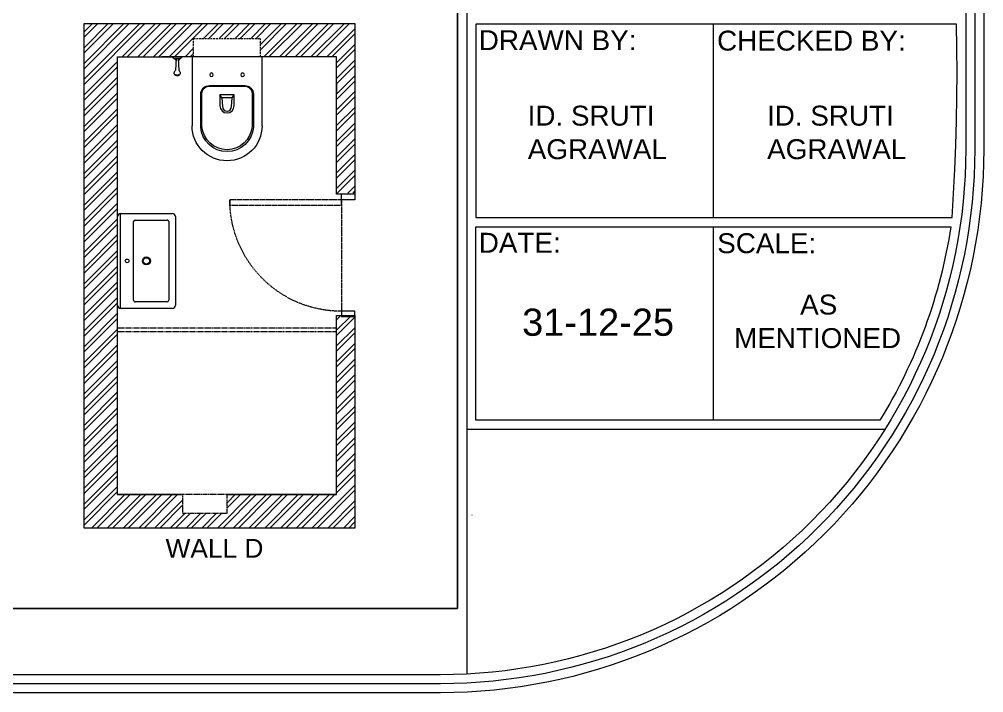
# Model space of a CAD drawing. Header units: inches. Extents: x 213 to 17763, y -4830 to 1802.
# Drawn here: x 7908.8 to 8168.7, y 842.7 to 1024.3 of the extents above; entities that cross this region are included whole.
import ezdxf

# ---------------------------------------------------------------- set-up
doc = ezdxf.new("R2010")
doc.units = ezdxf.units.IN
doc.header["$MEASUREMENT"] = 0
for name, pattern in [('AUDIT_D_060311083008-3', [0]), ('DASHED', [0.75, 0.5, -0.25]), ('DASHED2', [0.375, 0.25, -0.125]), ('HIDDEN', [0.375, 0.25, -0.125])]:
    doc.linetypes.add(name, pattern=pattern)
for name, color, linetype in [('.', 30, 'Continuous'), ('A-DOOR', 251, 'AUDIT_D_060311083008-3'), ('A-Door-Frame', 1, 'Continuous'), ('A-Door-Swing', 8, 'HIDDEN'), ('PDF2_0', 7, 'Continuous'), ('PDF2_MK. FURNITURE', 7, 'Continuous'), ('PDF2_MK. HATCH', 7, 'Continuous'), ('PDF2_Text', 1, 'Continuous'), ('PDF3_Text', 1, 'Continuous')]:
    doc.layers.add(name, color=color, linetype=linetype)
doc.layers.add('A- FURNITURE', color=8, linetype='Continuous', lineweight=9)
doc.layers.add('ROD', color=7, linetype='Continuous', lineweight=9)
doc.layers.add('PDF2_MK. KITCHEN ESSENTAILS', color=7, linetype='Continuous', true_color=0x767676)
doc.layers.add('PDF3_0', color=7, linetype='Continuous', true_color=0x929498)
doc.styles.add('PDF Arial', font='arial.ttf')

# ---------------------------------------------------------------- blocks, each defined once
blk = doc.blocks.new('wc4')
at = {"color": 0, "lineweight": 5}
for p, q in [((-7.08, 0), (-7.08, -13.97)), ((-7.08, 0), (7.08, 0)), ((7.08, 0), (7.08, -13.97)), ((-1.05, -8.29), (-1.43, -7.67)), ((1.05, -8.29), (1.43, -7.67))]:
    blk.add_line(p, q, dxfattribs=at)
for points in [[(5.33, -7.55, 0.414214), (3.58, -5.8), (-3.59, -5.8, 0.414214), (-5.34, -7.55), (-5.34, -14.24, 0.929975), (5.33, -14.24)], [(5.08, -7.43, 0.414214), (3.58, -5.93), (-3.59, -5.93, 0.414214), (-5.08, -7.43), (-5.08, -14.1, 0.928337), (5.08, -14.1)], [(-1.43, -9.93), (-1.43, -7.67), (1.43, -7.67), (1.43, -9.93, -1)], [(-0.93, -10.05), (-1.05, -8.29), (1.05, -8.29), (0.93, -10.05, -1)]]:
    blk.add_lwpolyline(points, format="xyb", close=True, dxfattribs=at)
for centre in [(-3.15, -3.62), (3.15, -3.62)]:
    blk.add_circle(centre, 0.366, dxfattribs=at)
blk.add_arc((0, -13.97), 7.09, 180, 0, dxfattribs=at)
blk = doc.blocks.new('wb18.')
at = {"color": 0, "lineweight": 5}
for p, q in [((-13.85, 0), (13.85, 0)), ((-14.85, -1), (14.85, -1)), ((-14.85, -17.11), (-14.85, -1)), ((14.85, -1), (14.85, -17.11)), ((-12.795, -15.555), (-12.795, -5.555)), ((-12.295, -5.055), (12.295, -5.055)), ((12.795, -5.555), (12.795, -15.555)), ((12.295, -16.055), (-12.295, -16.055)), ((13.85, -18.11), (-13.85, -18.11))]:
    blk.add_line(p, q, dxfattribs=at)
for centre, radius in [((0, -3.027), 0.586), ((0, -9.055), 1.25), ((0, -9.055), 1)]:
    blk.add_circle(centre, radius, dxfattribs=at)
for centre, radius, start, end in [((13.85, -1), 1, 360, 90), ((-13.85, -1), 1, 90, 180), ((-12.295, -5.555), 0.5, 90, 180), ((12.295, -5.555), 0.5, 360, 90), ((-13.85, -17.11), 1, 180, 270), ((-12.295, -15.555), 0.5, 180, 270), ((12.295, -15.555), 0.5, 270, 0), ((13.85, -17.11), 1, 270, 0)]:
    blk.add_arc(centre, radius, start, end, dxfattribs=at)
blk = doc.blocks.new('*U34')
at = {"layer": 'A-Door-Frame', "lineweight": 5}
for p, q in [((0, -100), (0, 0)), ((900, -100), (900, 0))]:
    blk.add_line(p, q, dxfattribs=at)
for points in [[(0, -100), (40, -100), (40, 0), (0, 0)], [(900, -100), (860, -100), (860, 0), (900, 0)]]:
    blk.add_lwpolyline(points, dxfattribs=at)
at = {"layer": 'A-Door-Swing', "linetype": 'DASHED2', "lineweight": 5}
blk.add_line((47.3, 0), (867.3, 0), dxfattribs=at)
blk.add_lwpolyline([(40, 0), (40, 820), (80, 820), (80, 0)], close=True, dxfattribs=at)
blk.add_arc((40, 0), 820, 360, 90, dxfattribs=at)

msp = doc.modelspace()

# ---------------------------------------------------------------- hatches: boundary and pattern name
at = {"layer": '.', "lineweight": 5}
h = msp.add_hatch(dxfattribs=at)
h.set_pattern_fill('ANSI32', color=1, scale=8)
h.set_pattern_definition([(45, (5949.6843, 363.744), (-2.1213203, 2.1213203), []), (45, (5951.0985, 363.744), (-2.1213203, 2.1213203), [])])
h.paths.add_polyline_path([(7955.78, 1019.11), (7973.78, 1019.11), (7973.78, 1014.11), (7994.32, 1014.11), (7994.32, 977.07), (7995.59, 977.07), (7995.59, 977.4), (7999.25, 977.4), (7999.25, 1023.11), (7926.24, 1023.11), (7926.24, 887.1), (7999.25, 887.1), (7999.25, 944.4), (7995.59, 944.4), (7994.32, 944.4), (7994.32, 896.1), (7964.78, 896.1), (7964.78, 891.1), (7952.78, 891.1), (7952.78, 896.1), (7935.24, 896.1), (7935.24, 1014.11), (7952.78, 1014.11), (7955.78, 1014.11)])

# ---------------------------------------------------------------- linework, layer by layer
at = {"linetype": 'DASHED', "lineweight": 5}
for p, q in [((7955.78, 1014.11), (7955.78, 1019.11)), ((7955.78, 1019.11), (7973.78, 1019.11)), ((7973.78, 1014.11), (7973.78, 1019.11)), ((7973.78, 1014.11), (7955.78, 1014.11))]:
    msp.add_line(p, q, dxfattribs=at)
at = {"color": 4, "linetype": 'DASHED2', "lineweight": 5}
for p, q in [((7935.24, 941.1), (7994.32, 941.1)), ((7935.24, 940.1), (7994.32, 940.1))]:
    msp.add_line(p, q, dxfattribs=at)
at = {"lineweight": 5}
for points in [[(7926.24, 887.1), (7926.24, 1023.11), (7999.25, 1023.11), (7999.25, 977.07), (7994.32, 977.07), (7994.32, 1014.11), (7973.78, 1014.11)], [(7935.24, 896.1), (7935.24, 1014.11), (7952.78, 1014.11)], [(7955.78, 1014.11), (7947.24, 1014.11)]]:
    msp.add_lwpolyline(points, dxfattribs=at)
msp.add_lwpolyline([(7952.78, 896.1), (7935.24, 896.1)], close=True, dxfattribs=at)
at = {"linetype": 'DASHED2', "lineweight": 5}
msp.add_lwpolyline([(7964.78, 891.01), (7964.78, 896.1), (7952.78, 896.1), (7952.78, 891.1), (7964.78, 891.1)], dxfattribs=at)
at = {"layer": 'PDF2_0', "lineweight": 5}
for points in [[(8022.29, 842.69), (7363.35, 842.69), (7363.35, 1413.74), (8168.71, 1413.74), (8168.71, 989.11, -0.414214)], [(8140.73, 916.16), (8031.82, 916.16), (8031.82, 968.34), (8159.84, 968.34, -0.100864)]]:
    msp.add_lwpolyline(points, format="xyb", close=True, dxfattribs=at)
for points in [[(8022.29, 845.12), (7365.77, 845.12), (7365.77, 1411.32), (8166.29, 1411.32), (8166.29, 989.11, -0.414214), (8022.29, 845.12)], [(8022.29, 847.56), (7368.22, 847.56), (7368.22, 1408.88), (8163.85, 1408.88), (8163.85, 989.11, -0.414214), (8022.29, 847.56)]]:
    msp.add_lwpolyline(points, format="xyb", dxfattribs=at)
for points in [[(7370.66, 1406.44), (8026.93, 1406.44), (8026.93, 865.37), (7370.66, 865.37)], [(8161.4, 1022.96), (8031.82, 1022.96), (8031.82, 970.78), (8160.18, 970.78), (8160.61, 977.29), (8160.94, 983.8), (8161.2, 990.34), (8161.4, 996.85), (8161.51, 1003.38), (8161.55, 1009.91), (8161.51, 1016.42)]]:
    msp.add_lwpolyline(points, close=True, dxfattribs=at)
for points in [[(8095.82, 1022.96), (8095.82, 970.78)], [(8095.82, 968.34), (8095.82, 916.16)], [(8029.37, 913.72), (8142.09, 913.72)]]:
    msp.add_lwpolyline(points, dxfattribs=at)
for start, end in [(0, 1.759553279988484e-06), (269.9999982404467, 270)]:
    msp.add_arc((8022.28, 989.12), 146.43, start, end, dxfattribs=at)
at = {"layer": 'PDF2_MK. FURNITURE', "lineweight": 5}
msp.add_lwpolyline([(8030.76, 890.62), (8030.76, 890.56)], dxfattribs=at)
at = {"layer": 'PDF2_MK. HATCH', "lineweight": 5}
msp.add_lwpolyline([(8029.37, 1408.88), (8029.37, 847.74)], dxfattribs=at)
at = {"layer": 'PDF2_MK. KITCHEN ESSENTAILS', "lineweight": 5}
msp.add_lwpolyline([(7370.66, 865.37), (8026.93, 865.37), (8026.93, 1406.44), (7370.66, 1406.44)], close=True, dxfattribs=at)
at = {"layer": 'PDF3_0', "color": 251, "lineweight": 5, "true_color": 0x535353}
for points in [[(7950.49, 1013.69), (7952.19, 1013.69, 0.257222), (7952.62, 1014.11), (7950.07, 1014.11)], [(7950.89, 1010.57, -0.144297), (7950.71, 1010.24, 0.095032), (7950.54, 1010.03, 0.130986), (7950.47, 1009.78, 0.130986), (7950.53, 1009.51, 0.106533), (7950.73, 1009.28, 0.083894), (7951.01, 1009.15, 0.072753), (7951.35, 1009.1, 0.072753), (7951.71, 1009.14, 0.083894), (7951.98, 1009.28, 0.106533), (7952.18, 1009.53, 0.130986), (7952.25, 1009.78, 0.130986), (7952.19, 1010.03, 0.095032), (7952, 1010.23, -0.144297), (7951.84, 1010.58), (7951.68, 1013.69)]]:
    msp.add_lwpolyline(points, format="xyb", dxfattribs=at)
msp.add_lwpolyline([(7951.03, 1013.69), (7950.86, 1010.58)], dxfattribs=at)
for centre, radius, start, end in [((7950.69, 1014.27), 0.619, 196.1499, 253.8501), ((7951.15, 1013.66), 0.453, 178.2367, 251.4606), ((7951.57, 1013.66), 0.453, 288.5394, 1.7633), ((7951.35, 1010.46), 1.19, 234.4757, 305.5243)]:
    msp.add_arc(centre, radius, start, end, dxfattribs=at)
at = {"layer": 'ROD', "color": 0, "lineweight": 5}
for points in [[(7994.32, 1007), (7994.32, 1004.53)], [(7994.32, 896.1), (7964.78, 896.1), (7994.32, 896.1), (7994.32, 944.4), (7999.25, 944.4), (7999.25, 887.1), (7926.24, 887.1)]]:
    msp.add_lwpolyline(points, dxfattribs=at)

# ---------------------------------------------------------------- block references
at = {"layer": 'A- FURNITURE', "lineweight": 5}
for name, p, xscale, yscale, zscale, rotation in [('wc4', (7964.78, 1014.11), -1.329534662868032, 1.329534662868033, 1.329534662868033, 0.001530610482358696), ('wb18.', (7935.24, 959.11), 0.8620318860244268, 0.8620318860244268, 0.8620318860244268, 90.00153061048195)]:
    msp.add_blockref(name, p, dxfattribs=dict(at, xscale=xscale, yscale=yscale, zscale=zscale, rotation=rotation))
at = {"layer": 'A-DOOR', "lineweight": 5, "xscale": -0.03666666666666651, "yscale": 0.03666666666666651, "zscale": 0.03666666666666651, "rotation": 90}
msp.add_blockref('*U34', (7995.59, 977.07), dxfattribs=at)

# ---------------------------------------------------------------- texts
at = {"layer": 'PDF2_Text', "color": 7, "lineweight": 5, "attachment_point": 7, "style": 'PDF Arial'}
for s, insert, char_height in [('DRAWN BY:', (8032.63, 1015.94), 5.369), ('CHECKED BY:', (8096.85, 1015.74), 5.3692), ('ID. SRUTI', (8045.8, 995.51), 5.369), ('ID. SRUTI', (8110.31, 995.51), 5.369), ('AGRAWAL', (8045.83, 986.47), 5.369), ('AGRAWAL', (8110.34, 986.47), 5.369), ('DATE:', (8032.63, 961.32), 5.369), ('SCALE:', (8096.89, 961.12), 5.369), ('AS', (8119.24, 944.58), 5.369), ('31-12-25', (8044.31, 938.82), 7.322), ('MENTIONED', (8101.45, 935.54), 5.369)]:
    msp.add_mtext(s, dxfattribs=dict(at, insert=insert, char_height=char_height))
at = {"layer": 'PDF3_Text', "lineweight": 5, "insert": (7948.22, 879.1), "char_height": 5.069, "attachment_point": 7, "style": 'PDF Arial'}
msp.add_mtext('WALL D', dxfattribs=at)

doc.saveas('drawing.dxf')
